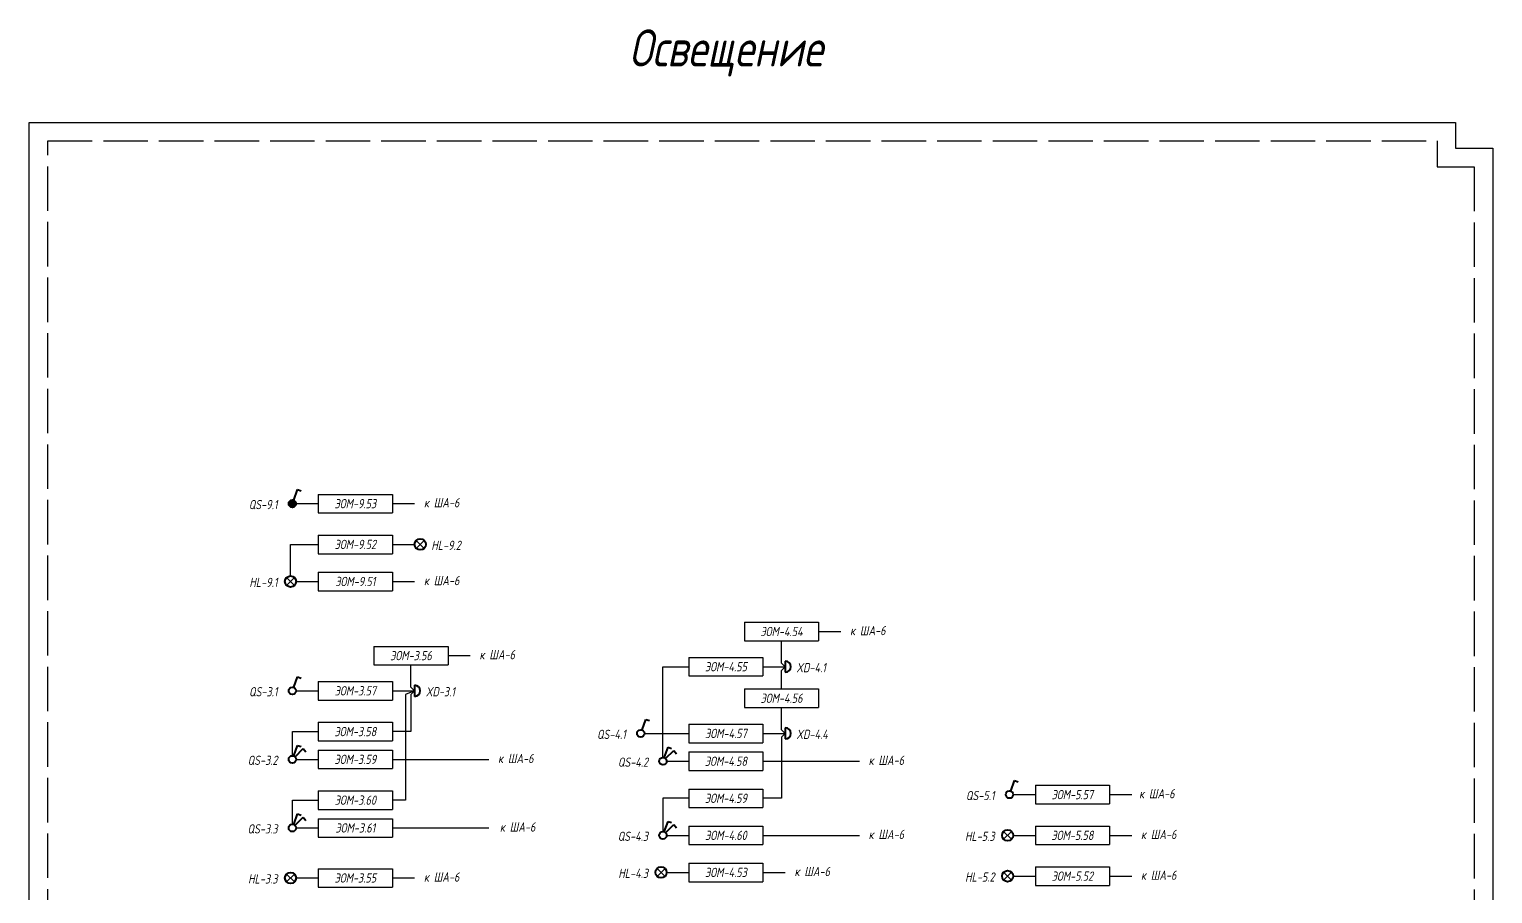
# Model space of a CAD drawing. Header units: millimetres. Extents: x -1048 to 3005, y -1068 to 487.
# Drawn here: x -186 to 208.9, y -692.2 to -459 of the extents above; entities that cross this region are included whole.
import ezdxf
from ezdxf.enums import TextEntityAlignment as Align

# ---------------------------------------------------------------- set-up
doc = ezdxf.new("R2010")
doc.units = ezdxf.units.MM
doc.linetypes.add('ACAD_ISO02W100', pattern=[15, 12, -3])
doc.layers.add('noprint', color=2, linetype='Continuous', plot=False)
doc.styles.get("Standard").update_dxf_attribs({"font": 'arial.ttf'})
doc.styles.add('ГОСТ-ISOCPEUR', font='isocpeui.ttf', dxfattribs={"width": 0.8})
doc.linetypes.add('220V_LINE', pattern='A,0.2,-0.05,["~220V",Standard,S=0.1,R=0,X=0,Y=-0.05],-0.4,0.1', length=0.75)

# ---------------------------------------------------------------- blocks, each defined once
blk = doc.blocks.new('*T88')
at = {"color": 0, "lineweight": -2}
for p, q in [((0, 0), (20, 0)), ((0, 0), (0, -5)), ((20, 0), (20, -5)), ((0, -5), (20, -5))]:
    blk.add_line(p, q, dxfattribs=at)
at = {"color": 0, "insert": (10, -2.5), "char_height": 2.5, "width": 19, "attachment_point": 5, "style": 'ГОСТ-ISOCPEUR'}
blk.add_mtext('{ЭОМ-3.55}', dxfattribs=at)
blk = doc.blocks.new('кнопка 1')
at = {"color": 0, "lineweight": -2}
for p, q in [((0.35, 0.94), (1.39, 3.78)), ((1.39, 3.78), (2.34, 3.45))]:
    blk.add_line(p, q, dxfattribs=at)
blk.add_circle((0, 0), 1, dxfattribs=at)
blk = doc.blocks.new('*T89')
at = {"color": 0, "lineweight": -2}
for p, q in [((0, 0), (20, 0)), ((0, 0), (0, -5)), ((20, 0), (20, -5)), ((0, -5), (20, -5))]:
    blk.add_line(p, q, dxfattribs=at)
at = {"color": 0, "insert": (10, -2.5), "char_height": 2.5, "width": 19, "attachment_point": 5, "style": 'ГОСТ-ISOCPEUR'}
blk.add_mtext('{ЭОМ-3.57}', dxfattribs=at)
blk = doc.blocks.new('*T90')
at = {"color": 0, "lineweight": -2}
for p, q in [((0, 0), (20, 0)), ((0, 0), (0, -5)), ((20, 0), (20, -5)), ((0, -5), (20, -5))]:
    blk.add_line(p, q, dxfattribs=at)
at = {"color": 0, "insert": (10, -2.5), "char_height": 2.5, "width": 19, "attachment_point": 5, "style": 'ГОСТ-ISOCPEUR'}
blk.add_mtext('{ЭОМ-3.59}', dxfattribs=at)
blk = doc.blocks.new('кнопка 2')
at = {"color": 0, "lineweight": -2}
for p, q in [((0.35, 0.94), (1.39, 3.78)), ((0.71, 0.71), (2.93, 2.93)), ((1.39, 3.78), (2.34, 3.45)), ((2.93, 2.93), (3.66, 2))]:
    blk.add_line(p, q, dxfattribs=at)
blk.add_circle((0, 0), 1, dxfattribs=at)
blk = doc.blocks.new('коробка коммутационная')
at = {"color": 0, "lineweight": -2}
blk.add_line((0, 3), (0, 0), dxfattribs=at)
blk.add_arc((0, 1.5), 1.5, 270, 90, dxfattribs=at)
blk = doc.blocks.new('*T91')
at = {"color": 0, "lineweight": -2}
for p, q in [((0, 0), (20, 0)), ((0, 0), (0, -5)), ((20, 0), (20, -5)), ((0, -5), (20, -5))]:
    blk.add_line(p, q, dxfattribs=at)
at = {"color": 0, "insert": (10, -2.5), "char_height": 2.5, "width": 19, "attachment_point": 5, "style": 'ГОСТ-ISOCPEUR'}
blk.add_mtext('{ЭОМ-3.56}', dxfattribs=at)
blk = doc.blocks.new('*T92')
at = {"color": 0, "lineweight": -2}
for p, q in [((0, 0), (20, 0)), ((0, 0), (0, -5)), ((20, 0), (20, -5)), ((0, -5), (20, -5))]:
    blk.add_line(p, q, dxfattribs=at)
at = {"color": 0, "insert": (10, -2.5), "char_height": 2.5, "width": 19, "attachment_point": 5, "style": 'ГОСТ-ISOCPEUR'}
blk.add_mtext('{ЭОМ-3.58}', dxfattribs=at)
blk = doc.blocks.new('*T93')
at = {"color": 0, "lineweight": -2}
for p, q in [((0, 0), (20, 0)), ((0, 0), (0, -5)), ((20, 0), (20, -5)), ((0, -5), (20, -5))]:
    blk.add_line(p, q, dxfattribs=at)
at = {"color": 0, "insert": (10, -2.5), "char_height": 2.5, "width": 19, "attachment_point": 5, "style": 'ГОСТ-ISOCPEUR'}
blk.add_mtext('{ЭОМ-3.61}', dxfattribs=at)
blk = doc.blocks.new('*T94')
at = {"color": 0, "lineweight": -2}
for p, q in [((0, 0), (20, 0)), ((0, 0), (0, -5)), ((20, 0), (20, -5)), ((0, -5), (20, -5))]:
    blk.add_line(p, q, dxfattribs=at)
at = {"color": 0, "insert": (10, -2.5), "char_height": 2.5, "width": 19, "attachment_point": 5, "style": 'ГОСТ-ISOCPEUR'}
blk.add_mtext('{ЭОМ-3.60}', dxfattribs=at)
blk = doc.blocks.new('*T95')
at = {"color": 0, "lineweight": -2}
for p, q in [((0, 0), (20, 0)), ((0, 0), (0, -5)), ((20, 0), (20, -5)), ((0, -5), (20, -5))]:
    blk.add_line(p, q, dxfattribs=at)
at = {"color": 0, "insert": (10, -2.5), "char_height": 2.5, "width": 19, "attachment_point": 5, "style": 'ГОСТ-ISOCPEUR'}
blk.add_mtext('{ЭОМ-9.51}', dxfattribs=at)
blk = doc.blocks.new('*T96')
at = {"color": 0, "lineweight": -2}
for p, q in [((0, 0), (20, 0)), ((0, 0), (0, -5)), ((20, 0), (20, -5)), ((0, -5), (20, -5))]:
    blk.add_line(p, q, dxfattribs=at)
at = {"color": 0, "insert": (10, -2.5), "char_height": 2.5, "width": 19, "attachment_point": 5, "style": 'ГОСТ-ISOCPEUR'}
blk.add_mtext('{ЭОМ-9.52}', dxfattribs=at)
blk = doc.blocks.new('*T97')
at = {"color": 0, "lineweight": -2}
for p, q in [((0, 0), (20, 0)), ((0, 0), (0, -5)), ((20, 0), (20, -5)), ((0, -5), (20, -5))]:
    blk.add_line(p, q, dxfattribs=at)
at = {"color": 0, "insert": (10, -2.5), "char_height": 2.5, "width": 19, "attachment_point": 5, "style": 'ГОСТ-ISOCPEUR'}
blk.add_mtext('{ЭОМ-9.53}', dxfattribs=at)
blk = doc.blocks.new('кнопка 1 открытая IP44')
at = {"lineweight": -2}
blk.add_hatch(color=0, dxfattribs=at).paths.add_polyline_path([(-1, 0, 1), (1, 0, 1)])
at = {"color": 0, "lineweight": -2}
for p, q in [((0.35, 0.94), (1.39, 3.78)), ((1.39, 3.78), (2.34, 3.45))]:
    blk.add_line(p, q, dxfattribs=at)
blk.add_circle((0, 0), 1, dxfattribs=at)
blk = doc.blocks.new('*T100')
at = {"color": 0, "lineweight": -2}
for p, q in [((0, 0), (20, 0)), ((0, 0), (0, -5)), ((20, 0), (20, -5)), ((0, -5), (20, -5))]:
    blk.add_line(p, q, dxfattribs=at)
at = {"color": 0, "insert": (10, -2.5), "char_height": 2.5, "width": 19, "attachment_point": 5, "style": 'ГОСТ-ISOCPEUR'}
blk.add_mtext('{ЭОМ-4.53}', dxfattribs=at)
blk = doc.blocks.new('*T101')
at = {"color": 0, "lineweight": -2}
for p, q in [((0, 0), (20, 0)), ((0, 0), (0, -5)), ((20, 0), (20, -5)), ((0, -5), (20, -5))]:
    blk.add_line(p, q, dxfattribs=at)
at = {"color": 0, "insert": (10, -2.5), "char_height": 2.5, "width": 19, "attachment_point": 5, "style": 'ГОСТ-ISOCPEUR'}
blk.add_mtext('{ЭОМ-4.58}', dxfattribs=at)
blk = doc.blocks.new('*T102')
at = {"color": 0, "lineweight": -2}
for p, q in [((0, 0), (20, 0)), ((0, 0), (0, -5)), ((20, 0), (20, -5)), ((0, -5), (20, -5))]:
    blk.add_line(p, q, dxfattribs=at)
at = {"color": 0, "insert": (10, -2.5), "char_height": 2.5, "width": 19, "attachment_point": 5, "style": 'ГОСТ-ISOCPEUR'}
blk.add_mtext('{ЭОМ-4.54}', dxfattribs=at)
blk = doc.blocks.new('*T103')
at = {"color": 0, "lineweight": -2}
for p, q in [((0, 0), (20, 0)), ((0, 0), (0, -5)), ((20, 0), (20, -5)), ((0, -5), (20, -5))]:
    blk.add_line(p, q, dxfattribs=at)
at = {"color": 0, "insert": (10, -2.5), "char_height": 2.5, "width": 19, "attachment_point": 5, "style": 'ГОСТ-ISOCPEUR'}
blk.add_mtext('{ЭОМ-4.56}', dxfattribs=at)
blk = doc.blocks.new('*T104')
at = {"color": 0, "lineweight": -2}
for p, q in [((0, 0), (20, 0)), ((0, 0), (0, -5)), ((20, 0), (20, -5)), ((0, -5), (20, -5))]:
    blk.add_line(p, q, dxfattribs=at)
at = {"color": 0, "insert": (10, -2.5), "char_height": 2.5, "width": 19, "attachment_point": 5, "style": 'ГОСТ-ISOCPEUR'}
blk.add_mtext('{ЭОМ-4.57}', dxfattribs=at)
blk = doc.blocks.new('*T105')
at = {"color": 0, "lineweight": -2}
for p, q in [((0, 0), (20, 0)), ((0, 0), (0, -5)), ((20, 0), (20, -5)), ((0, -5), (20, -5))]:
    blk.add_line(p, q, dxfattribs=at)
at = {"color": 0, "insert": (10, -2.5), "char_height": 2.5, "width": 19, "attachment_point": 5, "style": 'ГОСТ-ISOCPEUR'}
blk.add_mtext('{ЭОМ-4.55}', dxfattribs=at)
blk = doc.blocks.new('*T106')
at = {"color": 0, "lineweight": -2}
for p, q in [((0, 0), (20, 0)), ((0, 0), (0, -5)), ((20, 0), (20, -5)), ((0, -5), (20, -5))]:
    blk.add_line(p, q, dxfattribs=at)
at = {"color": 0, "insert": (10, -2.5), "char_height": 2.5, "width": 19, "attachment_point": 5, "style": 'ГОСТ-ISOCPEUR'}
blk.add_mtext('{ЭОМ-4.60}', dxfattribs=at)
blk = doc.blocks.new('*T146')
at = {"color": 0, "lineweight": -2}
for p, q in [((0, 0), (20, 0)), ((0, 0), (0, -5)), ((20, 0), (20, -5)), ((0, -5), (20, -5))]:
    blk.add_line(p, q, dxfattribs=at)
at = {"color": 0, "insert": (10, -2.5), "char_height": 2.5, "width": 19, "attachment_point": 5, "style": 'ГОСТ-ISOCPEUR'}
blk.add_mtext('{ЭОМ-4.59}', dxfattribs=at)
blk = doc.blocks.new('*T147')
at = {"color": 0, "lineweight": -2}
for p, q in [((0, 0), (20, 0)), ((0, 0), (0, -5)), ((20, 0), (20, -5)), ((0, -5), (20, -5))]:
    blk.add_line(p, q, dxfattribs=at)
at = {"color": 0, "insert": (10, -2.5), "char_height": 2.5, "width": 19, "attachment_point": 5, "style": 'ГОСТ-ISOCPEUR'}
blk.add_mtext('{ЭОМ-5.57}', dxfattribs=at)
blk = doc.blocks.new('*T389')
at = {"color": 0, "linetype": 'ByBlock', "lineweight": -2, "transparency": 16777216}
for p, q in [((0, 0), (20, 0)), ((0, 0), (0, -5)), ((20, 0), (20, -5)), ((0, -5), (20, -5))]:
    blk.add_line(p, q, dxfattribs=at)
at = {"color": 0, "transparency": 16777216, "insert": (10, -2.5), "char_height": 2.5, "width": 19, "attachment_point": 5, "style": 'ГОСТ-ISOCPEUR'}
blk.add_mtext('ЭОМ-5.52', dxfattribs=at)
blk = doc.blocks.new('*T390')
at = {"color": 0, "linetype": 'ByBlock', "lineweight": -2, "transparency": 16777216}
for p, q in [((0, 0), (20, 0)), ((0, 0), (0, -5)), ((20, 0), (20, -5)), ((0, -5), (20, -5))]:
    blk.add_line(p, q, dxfattribs=at)
at = {"color": 0, "transparency": 16777216, "insert": (10, -2.5), "char_height": 2.5, "width": 19, "attachment_point": 5, "style": 'ГОСТ-ISOCPEUR'}
blk.add_mtext('ЭОМ-5.58', dxfattribs=at)

msp = doc.modelspace()

# ---------------------------------------------------------------- linework, layer by layer
at = {"linetype": '220V_LINE', "ltscale": 8}
for p, q in [((-114, -587), (-108, -587)), ((-88, -587), (-82, -587)), ((-88, -598), (-82, -598)), ((-114, -608), (-108, -608)), ((-88, -608), (-82, -608)), ((27, -621.5), (33, -621.5)), ((-73, -628), (-67, -628)), ((12, -631), (18, -631)), ((-114, -637.5), (-108, -637.5)), ((-88, -637.5), (-82, -637.5)), ((-20, -649), (-8, -649)), ((12, -649), (18, -649)), ((-114, -656), (-108, -656)), ((-88, -656), (-62, -656)), ((-14, -656.5), (-8, -656.5)), ((12, -656.5), (38, -656.5)), ((79.5, -665.5), (85.5, -665.5)), ((105.5, -665.5), (111.5, -665.5)), ((-114, -674.5), (-108, -674.5)), ((-88, -674.5), (-62, -674.5)), ((-14, -676.5), (-8, -676.5)), ((12, -676.5), (38, -676.5)), ((79.5, -676.5), (85.5, -676.5)), ((105.5, -676.5), (111.5, -676.5)), ((-14, -686.5), (-8, -686.5)), ((12, -686.5), (18, -686.5)), ((-114, -688), (-108, -688)), ((-88, -688), (-82, -688)), ((79.5, -687.5), (85.5, -687.5)), ((105.5, -687.5), (111.5, -687.5))]:
    msp.add_line(p, q, dxfattribs=at)
at = {"color": 3}
for p, q in [((-79.44, -599.06), (-81.56, -596.94)), ((-81.56, -599.06), (-79.44, -596.94)), ((-114.44, -609.06), (-116.56, -606.94)), ((-116.56, -609.06), (-114.44, -606.94)), ((79.06, -677.56), (76.94, -675.44)), ((76.94, -677.56), (79.06, -675.44)), ((-114.44, -689.06), (-116.56, -686.94)), ((-116.56, -689.06), (-114.44, -686.94)), ((-14.44, -687.56), (-16.56, -685.44)), ((-16.56, -687.56), (-14.44, -685.44)), ((79.06, -688.56), (76.94, -686.44)), ((76.94, -688.56), (79.06, -686.44))]:
    msp.add_line(p, q, dxfattribs=at)
at = {"linetype": '220V_LINE', "ltscale": 8, "flags": 128}
for points in [[(-115.5, -606.5), (-115.5, -598), (-108, -598)], [(18, -631), (17, -630), (17, -624)], [(-82, -637.5), (-83, -636.5), (-83, -630.5)], [(-15, -655.5), (-15, -631), (-8, -631)], [(17, -637), (17, -632), (18, -631)], [(-82, -637.5), (-83, -638.5), (-83, -648.5), (-88, -648.5)], [(-82, -637.5), (-84.5, -638.5), (-84.5, -667), (-88, -667)], [(18, -649), (17, -648), (17, -642)], [(-115, -655), (-115, -648.5), (-108, -648.5)], [(18, -649), (17, -650), (17, -666.5), (12, -666.5)], [(-115, -673.5), (-115, -667), (-108, -667)], [(-8, -666.5), (-15, -666.5), (-15, -675.5)]]:
    msp.add_lwpolyline(points, dxfattribs=at)
at = {"color": 3, "lineweight": 40}
for centre in [(-80.5, -598), (-115.5, -608), (78, -676.5), (-115.5, -688), (-15.5, -686.5), (78, -687.5)]:
    msp.add_circle(centre, 1.5, dxfattribs=at)
at = {"layer": 'noprint'}
msp.add_lwpolyline([(-186, -484.12), (198.92, -484.12), (198.92, -491.12), (208.92, -491.12), (208.92, -1013), (23.92, -1013), (23.92, -1068), (-186, -1068)], close=True, dxfattribs=at)
at = {"layer": 'noprint', "linetype": 'ACAD_ISO02W100'}
msp.add_lwpolyline([(-181, -489.12), (193.92, -489.12), (193.92, -496.12), (203.92, -496.12), (203.92, -1008), (18.92, -1008), (18.92, -1063), (-181, -1063)], close=True, dxfattribs=at)

# ---------------------------------------------------------------- block references
at = {"color": 3, "lineweight": 40}
for name, p in [('кнопка 1 открытая IP44', (-115, -587)), ('кнопка 1', (-115, -637.5)), ('кнопка 1', (-21, -649)), ('кнопка 2', (-115, -656)), ('кнопка 2', (-15, -656.5)), ('кнопка 1', (78.5, -665.5)), ('кнопка 2', (-115, -674.5)), ('кнопка 2', (-15, -676.5))]:
    msp.add_blockref(name, p, dxfattribs=at)
for name, p in [('*T97', (-108, -584.5)), ('*T96', (-108, -595.5)), ('*T95', (-108, -605.5)), ('*T102', (7, -619)), ('*T91', (-93, -625.5)), ('*T105', (-8, -628.5)), ('*T89', (-108, -635)), ('*T103', (7, -637)), ('*T92', (-108, -646)), ('*T104', (-8, -646.5)), ('*T90', (-108, -653.5)), ('*T101', (-8, -654)), ('*T147', (85.5, -663)), ('*T94', (-108, -664.5)), ('*T146', (-8, -664)), ('*T93', (-108, -672)), ('*T106', (-8, -674)), ('*T390', (85.5, -674)), ('*T88', (-108, -685.5)), ('*T100', (-8, -684)), ('*T389', (85.5, -685))]:
    msp.add_blockref(name, p)
at = {"lineweight": 40}
for p in [(18, -632.5), (-82, -639), (18, -650.5)]:
    msp.add_blockref('коробка коммутационная', p, dxfattribs=at)

# ---------------------------------------------------------------- texts
at = {"style": 'ГОСТ-ISOCPEUR', "width": 0.8}
for s, p in [('QS-9.1', (-119, -588.5)), ('HL-9.1', (-119, -609.5)), ('QS-3.1', (-119, -639)), ('QS-4.1', (-25, -650.5)), ('QS-3.2', (-119, -657.5)), ('QS-4.2', (-19, -658)), ('QS-5.1', (74.5, -667)), ('QS-3.3', (-119, -676)), ('QS-4.3', (-19, -678)), ('HL-5.3', (74.5, -678)), ('HL-3.3', (-119, -689.5)), ('HL-4.3', (-19, -688)), ('HL-5.2', (74.5, -689))]:
    msp.add_text(s, height=2.5, dxfattribs=at).set_placement(p, align=Align.RIGHT)
for s, p in [('к ША-6', (-79.5, -588)), ('HL-9.2', (-77.5, -599.5)), ('к ША-6', (-79.5, -609)), ('к ША-6', (35.5, -622.5)), ('к ША-6', (-64.5, -629)), ('XD-4.1', (21, -632.5)), ('XD-3.1', (-79, -639)), ('XD-4.4', (21, -650.5)), ('к ША-6', (-59.5, -657)), ('к ША-6', (40.5, -657.5)), ('к ША-6', (113.5, -666.5)), ('к ША-6', (-59, -675.5)), ('к ША-6', (40.5, -677.5)), ('к ША-6', (114, -677.5)), ('к ША-6', (-79.5, -689)), ('к ША-6', (20.5, -687.5)), ('к ША-6', (114, -688.5))]:
    msp.add_text(s, height=2.5, dxfattribs=at).set_placement(p)
at = {"layer": 'noprint', "style": 'ГОСТ-ISOCPEUR', "width": 0.8}
msp.add_text('Освещение', height=10, dxfattribs=at).set_placement((28.17, -469.04), align=Align.RIGHT)

doc.saveas('drawing.dxf')
